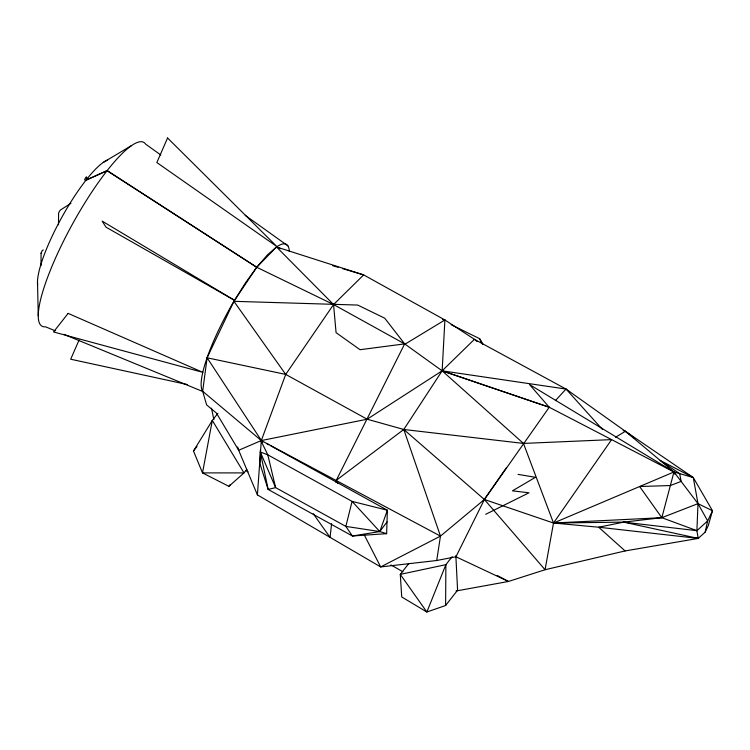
<?xml version="1.0" encoding="UTF-8"?>
<svg xmlns="http://www.w3.org/2000/svg" width="750" height="750" viewBox="0 0 750 750"><rect width="100%" height="100%" fill="white"/><g stroke="black" fill="none" stroke-linecap="round" stroke-linejoin="round"><path stroke-width="1.12" d="M41.006 265.641L41.072 253.022L42.328 250.387L43.275 249.975M58.509 224.794L58.575 213.309L59.259 211.575L60.356 210.056L70.95 203.316M408.666 563.672L400.284 574.369L401.728 596.953L426.853 612.009L445.613 605.503L445.884 564.666L452.166 556.641M260.391 449.85L259.941 463.706L268.144 489.45L352.416 535.997L386.625 533.681L387.375 510.234L270.909 445.903M262.659 442.462L207.112 357.787L285.712 374.409L367.162 419.213L403.791 429.478L484.387 499.5L553.509 523.031L598.65 527.212L698.222 538.416L696.9 530.672L697.997 503.634L693.272 477.553L625.388 431.278L566.044 389.062L474.431 339.309L444.9 319.969L363.666 274.903L276.497 246.966L267.375 254.944L256.744 267.272L245.334 283.087L233.916 301.322L207.112 357.787L202.669 391.284L206.625 404.878L216.478 413.137L238.678 450.262L257.409 494.897L380.672 566.925L436.716 560.503L455.953 556.772L508.463 581.466L545.062 569.728L625.106 550.931L698.222 538.416L705.159 532.134L708.272 525.581L712.5 510.759L693.272 477.553L688.209 474.797M336.047 482.597L336.291 480.309L403.791 429.478L442.144 370.828L444.9 319.969L442.641 319.453M257.409 494.897L261.309 440.559L285.712 374.409L333.562 304.547L363.666 274.903L342.6 268.631M331.575 523.706L330.075 537.403L313.228 513.675M436.716 560.503L440.475 536.109L403.791 429.478L523.462 443.419L611.606 439.622L553.509 523.031L545.062 569.728L484.387 499.5L549.244 407.259L529.547 384.572L673.959 471.975L693.272 477.553L660.122 460.378L679.688 473.634L681.131 481.416L670.359 485.541L639.637 486.525L661.819 517.697L696.9 530.672L707.663 520.922L712.5 510.759L697.997 503.634L673.959 471.975L625.388 431.278L623.194 430.528M86.747 177.338C86.812 175.209 83.559 180.553 85.041 180.253M404.522 344.484L444.9 319.969M705.159 532.134L707.663 520.922L697.997 503.634L661.819 517.697L623.681 522.131L598.65 527.212L625.106 550.931M86.4 178.228L86.606 177.75M79.097 340.003L70.697 359.222L187.491 384.572M455.953 556.772L484.387 499.5L440.475 536.109L380.672 566.925L364.294 534.966M440.475 536.109L261.309 440.559L202.669 391.284A84.806 18.403 -61 0 1 233.916 301.322L357.694 305.053L384.722 318.188L404.662 343.884L336.291 480.309L337.875 483.403M246.806 469.341L244.012 472.903L228.891 486.337L202.509 472.894L193.472 451.003L212.316 420.441L217.903 413.306M289.35 251.512A84.806 18.403 -61 0 0 276.497 246.966L256.744 267.272L233.916 301.322L285.712 374.409M483.281 500.916L506.278 467.906M387 521.953L379.8 531.572L352.416 535.997L345.844 526.397L275.616 487.613L260.316 451.988L267.806 454.838L352.078 501.384L387.375 510.234L379.8 531.572L345.844 526.397L352.078 501.384L379.8 531.572L386.625 533.681M193.472 451.003L196.997 446.503M228.891 486.337L230.334 484.491M445.613 605.503L457.594 590.203L455.841 555.637M555.356 400.641L566.044 389.062L602.334 429.337M41.738 252.975L41.062 253.256M237.684 446.953L238.678 450.262L261.309 440.559L367.162 419.213L442.144 370.828L474.431 339.309L477.103 341.531M615.544 437.241L625.388 431.278L634.659 438.309M103.266 162.422L131.55 145.556M485.681 514.312L528.984 492.806L512.447 490.837L535.472 477.309L518.072 474.384M696.9 530.672L623.681 522.131L553.509 523.031L523.462 443.419L442.144 370.828L404.662 343.884L333.562 304.547L256.744 267.272L107.175 170.578L85.941 180.253A73.931 16.05 -61 0 0 37.641 284.794M160.838 155.016L145.669 144.169A105.159 22.828 -61 0 0 107.053 170.738L86.034 180.131A73.931 16.05 -61 0 1 107.569 160.125M456.019 591L508.463 581.466L497.25 575.484M404.662 343.884L360.038 349.706L336.066 332.653L333.562 304.547L276.497 246.966L280.463 248.756M695.906 538.116L698.222 538.416L623.681 522.131M674.756 474.159L673.959 471.975L549.244 407.259L442.144 370.828L566.044 389.062M332.616 265.659L338.166 267.309M442.144 370.828L549.244 407.259M55.256 330.806L45.572 326.812A105.159 22.828 -61 0 1 49.622 272.109A105.159 22.828 -61 0 1 107.175 170.578M63.872 334.35L202.753 391.5M451.191 324.731L479.569 338.644L483.131 344.522M266.822 443.644L268.866 444.778M246.047 470.719L248.063 471.834M390.956 564.947L403.012 571.838M107.053 170.738L256.744 267.272M245.222 215.334L287.887 245.841M479.569 338.644L482.278 343.809M261.206 441.3L267.806 454.838L275.616 487.613L268.144 489.45L260.316 451.988M211.444 408.15L213.881 419.597M37.5 282.319L38.278 315.75M212.316 420.441L202.509 472.894L244.012 472.903L212.316 420.441M673.959 471.975L661.819 517.697L553.509 523.031L673.959 471.975M445.884 564.666L426.853 612.009L400.284 574.369L445.884 564.666M167.569 137.991L156.844 162.544L276.909 246.572L167.569 137.991M68.119 313.387L53.541 331.959L202.828 372.347L68.119 313.387M234.506 300.328L105.984 227.147L102.159 221.119L234.506 300.328"/></g></svg>
